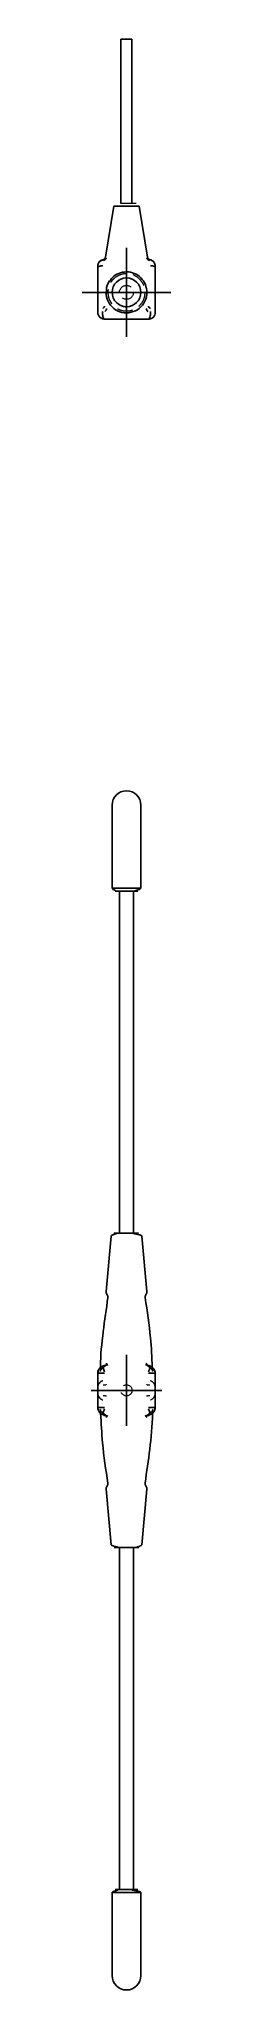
# Model space of a CAD drawing. Header units: millimetres. Extents: x 79 to 235, y 7 to 170.
# Drawn here: x 79.3 to 86.7, y 7 to 169.7 of the extents above.
import ezdxf

# ---------------------------------------------------------------- set-up
doc = ezdxf.new("R2010")
doc.units = ezdxf.units.MM
doc.linetypes.add('HIDDEN', pattern=[1.905, 1.27, -0.635])
doc.layers.add('10', color=7, linetype='Continuous')

# ---------------------------------------------------------------- blocks, each defined once
blk = doc.blocks.new('SW_CENTERMARKSYMBOL_0')
at = {"layer": '10', "color": 0}
for p, q in [((0, 2.5), (0, 2.96)), ((0, 0), (0, 2.5)), ((-2.5, 0), (-2.96, 0)), ((0, 0), (-2.5, 0)), ((0, 0), (0, -2.5)), ((0, 0), (2.5, 0)), ((2.5, 0), (2.96, 0)), ((0, -2.5), (0, -2.96))]:
    blk.add_line(p, q, dxfattribs=at)
blk = doc.blocks.new('SW_CENTERMARKSYMBOL_1')
at = {"layer": '10', "color": 0}
for p, q in [((0, 2.5), (0, 3.7)), ((0, 0), (0, 2.5)), ((-2.5, 0), (-3.7, 0)), ((0, 0), (-2.5, 0)), ((0, 0), (0, -2.5)), ((0, 0), (2.5, 0)), ((2.5, 0), (3.7, 0)), ((0, -2.5), (0, -3.7))]:
    blk.add_line(p, q, dxfattribs=at)

msp = doc.modelspace()

# ---------------------------------------------------------------- linework, layer by layer
at = {"color": 7, "linetype": 'Continuous', "lineweight": 25}
for p, q in [((82.54, 169.68), (82.54, 155.97)), ((82.54, 169.68), (83.46, 169.68)), ((83.46, 155.97), (83.46, 169.68)), ((81.94, 155.74), (81.25, 151.49)), ((84.75, 151.49), (84.07, 155.74)), ((81.25, 151.49), (81.25, 151.49)), ((84.75, 151.49), (84.75, 151.49)), ((84.75, 151.49), (84.75, 151.49)), ((80.6, 150.62), (80.6, 146.89)), ((85.4, 146.89), (85.4, 150.62)), ((81.29, 148.56), (81.32, 148.7)), ((80.61, 146.9), (80.6, 146.89)), ((81.15, 146.33), (83, 146.33)), ((83, 146.33), (84.85, 146.33)), ((84.84, 146.33), (84.97, 146.35)), ((81.8, 105.8), (81.8, 98.87)), ((84.2, 98.87), (84.2, 105.8)), ((83.96, 98.63), (82.04, 98.63)), ((82.42, 98.63), (82.42, 70.1)), ((83.58, 70.1), (83.58, 98.63)), ((84.04, 70.1), (84.02, 70.1)), ((81.71, 69.87), (81.29, 65.25)), ((84.71, 65.25), (84.29, 69.87)), ((81.33, 65.08), (81.42, 64.9)), ((84.58, 64.9), (84.68, 65.08)), ((81.43, 59.15), (81, 59.01)), ((81.39, 59.11), (81.44, 59.13)), ((85, 59.01), (84.58, 59.15)), ((80.6, 58.44), (80.6, 55.56)), ((85.4, 55.56), (85.4, 58.44)), ((81, 54.99), (81.43, 54.85)), ((84.57, 54.85), (85, 54.99)), ((84.61, 54.89), (84.57, 54.87)), ((81.42, 49.1), (81.33, 48.92)), ((84.68, 48.92), (84.58, 49.1)), ((81.29, 48.75), (81.71, 44.13)), ((84.29, 44.13), (84.71, 48.75)), ((84.04, 43.9), (81.97, 43.9)), ((82.42, 43.9), (82.42, 15.37)), ((83.58, 15.37), (83.58, 43.9)), ((81.8, 15.13), (81.8, 8.2)), ((82.04, 15.37), (83.96, 15.37)), ((84.2, 8.2), (84.2, 15.13))]:
    msp.add_line(p, q, dxfattribs=at)
at = {"color": 7, "linetype": 'HIDDEN', "lineweight": 18}
for p, q in [((81.25, 151.49), (81.25, 151.49)), ((80.6, 148.97), (80.6, 150.2)), ((85.4, 150.62), (85.4, 146.89)), ((81.32, 148.7), (81.32, 148.65)), ((81.32, 148.7), (81.32, 148.65)), ((84.16, 148.35), (84.2, 148.56)), ((84.16, 148.35), (84.2, 148.56)), ((80.6, 146.89), (80.61, 146.83)), ((83.94, 70.1), (83.97, 70.1)), ((80.82, 58.91), (80.81, 58.6)), ((80.82, 58.62), (80.82, 58.6)), ((81.11, 58.97), (81.28, 59.09)), ((84.72, 59.09), (84.89, 58.97)), ((85.18, 58.6), (85.16, 58.92)), ((85.19, 58.6), (85.19, 58.62)), ((80.82, 55.4), (80.82, 55.38)), ((80.82, 55.4), (80.84, 55.07)), ((85.18, 55.11), (85.19, 55.4)), ((85.19, 55.38), (85.19, 55.4)), ((81.28, 54.91), (81.11, 55.03)), ((84.89, 55.03), (84.72, 54.91)), ((85, 54.99), (85, 55.01))]:
    msp.add_line(p, q, dxfattribs=at)
at = {"color": 7, "linetype": 'HIDDEN', "lineweight": 18, "flags": 128}
for points in [[(80.6, 146.89), (80.6, 146.89)], [(85.4, 146.89), (85.4, 146.89)], [(81.16, 146.33), (81.16, 146.33)], [(84.84, 146.33), (84.84, 146.33)]]:
    msp.add_lwpolyline(points, dxfattribs=at)
at = {"color": 7, "linetype": 'Continuous', "lineweight": 25}
msp.add_circle((83, 148.56), 1.2, dxfattribs=at)
at = {"color": 7, "linetype": 'HIDDEN', "lineweight": 18}
for centre, radius in [((83, 148.56), 0.583), ((83, 57), 0.463)]:
    msp.add_circle(centre, radius, dxfattribs=at)
at = {"color": 7, "linetype": 'Continuous', "lineweight": 25}
for centre, start, end in [((83, 105.8), 0, 180), ((83, 8.2), 180, 0)]:
    msp.add_arc(centre, 1.2, start, end, dxfattribs=at)
for points, knots in [([(81.94, 155.74), (81.94, 155.74), (82.04, 155.74), (82.73, 155.74), (83.76, 155.74), (84.07, 155.74), (84.07, 155.74)], [0, 0, 0, 0, 0.0523477, 0.1570431, 0.2617385, 0.3664338, 0.3664338, 0.3664338, 0.3664338]), ([(81.25, 151.5), (81.24, 151.47), (81.23, 151.41), (81.17, 151.34), (81.1, 151.28), (81.04, 151.27), (81.01, 151.26)], [0, 0, 0, 0, 0.245509, 0.500687, 0.75553, 1, 1, 1, 1]), ([(84.99, 151.26), (84.96, 151.27), (84.9, 151.28), (84.83, 151.34), (84.78, 151.41), (84.76, 151.47), (84.75, 151.5)], [0, 0, 0, 0, 0.244469, 0.499314, 0.754492, 1, 1, 1, 1]), ([(81.01, 151.26), (81, 151.26), (80.96, 151.26), (80.89, 151.23), (80.8, 151.18), (80.72, 151.1), (80.66, 151.01), (80.62, 150.9), (80.6, 150.8), (80.6, 150.73), (80.6, 150.7)], [0, 0, 0, 0, 0.031257, 0.163799, 0.303429, 0.447826, 0.593332, 0.736257, 0.872761, 1, 1, 1, 1]), ([(80.6, 150.77), (80.6, 150.79), (80.6, 150.8), (80.6, 150.8), (80.6, 150.79), (80.6, 150.75), (80.6, 150.73), (80.6, 150.69), (80.6, 150.67), (80.6, 150.64), (80.6, 150.63), (80.6, 150.62)], [0, 0, 0, 0, 0.25, 0.25, 0.5, 0.5, 0.75, 0.75, 0.875, 0.875, 1, 1, 1, 1]), ([(81.01, 150.79), (80.91, 150.78), (80.76, 150.75), (80.62, 150.68), (80.6, 150.64), (80.6, 150.62)], [0, 0, 0, 0, 0.428571, 0.714286, 1, 1, 1, 1]), ([(81.61, 149.49), (81.67, 149.59), (81.84, 149.87), (82.34, 150.17), (83, 150.31), (83.67, 150.18), (84.24, 149.8), (84.63, 149.23), (84.68, 148.78), (84.71, 148.56)], [0, 0, 0, 0, 0.077225, 0.231021, 0.384817, 0.538613, 0.692408, 0.846204, 1, 1, 1, 1]), ([(85.4, 150.7), (85.4, 150.73), (85.4, 150.79), (85.38, 150.89), (85.35, 150.99), (85.3, 151.08), (85.22, 151.16), (85.13, 151.22), (85.05, 151.26), (85, 151.26), (84.99, 151.26)], [0, 0, 0, 0, 0.1160737, 0.2435778, 0.379498, 0.521808, 0.6673574, 0.812983, 0.9560018, 1, 1, 1, 1]), ([(85.4, 150.62), (85.4, 150.65), (85.36, 150.71), (85.18, 150.76), (85.06, 150.78), (85, 150.79)], [0, 0, 0, 0, 0.428571, 0.714286, 1, 1, 1, 1]), ([(85.4, 150.62), (85.4, 150.63), (85.4, 150.64), (85.4, 150.67), (85.4, 150.69), (85.4, 150.73), (85.4, 150.75), (85.4, 150.8), (85.4, 150.81), (85.4, 150.77)], [0, 0, 0, 0, 0.125, 0.125, 0.25, 0.25, 0.5, 0.5, 1, 1, 1, 1]), ([(84.71, 148.56), (84.71, 148.3), (84.59, 147.8), (83.94, 146.97), (82.57, 146.65), (81.46, 147.54), (81.3, 148.3), (81.3, 148.56)], [0, 0, 0, 0, 0.0908179, 0.1816357, 0.3632714, 0.5449072, 0.635725, 0.635725, 0.635725, 0.635725]), ([(81.58, 149.51), (81.52, 149.41), (81.41, 149.21), (81.32, 148.93), (81.32, 148.76), (81.32, 148.7)], [0, 0, 0, 0, 0.405713, 0.787599, 1, 1, 1, 1]), ([(80.61, 146.9), (80.61, 146.86), (80.61, 146.78), (80.65, 146.66), (80.71, 146.56), (80.78, 146.48), (80.86, 146.42), (80.95, 146.38), (81.04, 146.36), (81.1, 146.35), (81.12, 146.34)], [0, 0, 0, 0, 0.143667, 0.285128, 0.421029, 0.548274, 0.668241, 0.789162, 0.906639, 1, 1, 1, 1]), ([(81.01, 146.96), (81, 146.91), (81, 146.8), (81.01, 146.63), (81.04, 146.47), (81.08, 146.37), (81.11, 146.35), (81.12, 146.35)], [0, 0, 0, 0, 0.1955849, 0.4114237, 0.6377442, 0.8966311, 1, 1, 1, 1]), ([(81.01, 147.2), (81.03, 147.22), (81.09, 147.27), (81.15, 147.35), (81.16, 147.4), (81.15, 147.42)], [0, 0, 0, 0, 0.285714, 0.571429, 1, 1, 1, 1]), ([(81.19, 146.96), (81.23, 147), (81.29, 147.06), (81.33, 147.15), (81.32, 147.19), (81.32, 147.2)], [0, 0, 0, 0, 0.428571, 0.714286, 1, 1, 1, 1]), ([(84.81, 146.96), (84.78, 146.98), (84.73, 147.03), (84.67, 147.13), (84.67, 147.18), (84.69, 147.2)], [0, 0, 0, 0, 0.285714, 0.571429, 1, 1, 1, 1]), ([(85, 147.2), (84.95, 147.24), (84.9, 147.28), (84.85, 147.36), (84.84, 147.4), (84.85, 147.42)], [0, 0, 0, 0, 0.5, 0.5, 1, 1, 1, 1]), ([(84.85, 146.33), (84.87, 146.33), (84.93, 146.37), (84.99, 146.56), (85.01, 146.79), (85, 146.91), (85, 146.96)], [0, 0, 0, 0, 0.285714, 0.571429, 0.785714, 1, 1, 1, 1]), ([(84.97, 146.35), (84.98, 146.35), (85.01, 146.35), (85.04, 146.36), (85.04, 146.37), (85.05, 146.38), (85.05, 146.38), (85.05, 146.38), (85.06, 146.38), (85.06, 146.38), (85.07, 146.39), (85.09, 146.39), (85.12, 146.4), (85.15, 146.42), (85.17, 146.43), (85.17, 146.44), (85.17, 146.44)], [0, 0, 0, 0, 0.101586, 0.276584, 0.429327, 0.452507, 0.461918, 0.470294, 0.478146, 0.486053, 0.503825, 0.552092, 0.614434, 0.849096, 0.967128, 1, 1, 1, 1]), ([(85.16, 146.42), (85.16, 146.42), (85.19, 146.44), (85.24, 146.49), (85.28, 146.54), (85.3, 146.57)], [0, 0, 0, 0, 0.011205, 0.589354, 1, 1, 1, 1]), ([(85.17, 146.44), (85.19, 146.46), (85.25, 146.5), (85.31, 146.58), (85.38, 146.71), (85.39, 146.82), (85.4, 146.89)], [0, 0, 0, 0, 0.169152, 0.387886, 0.601824, 1, 1, 1, 1]), ([(83, 146.42), (83, 146.41), (83, 146.41), (83, 146.39), (83, 146.38), (83, 146.37), (83, 146.36), (83, 146.36), (83, 146.35), (83, 146.35), (83, 146.35), (83, 146.35)], [0, 0, 0, 0, 0.25745, 0.500537, 0.750216, 0.875181, 0.937661, 0.968897, 0.984513, 0.992321, 1, 1, 1, 1]), ([(84.84, 146.33), (84.88, 146.33), (84.93, 146.33), (84.97, 146.35), (84.98, 146.35)], [0, 0, 0, 0, 0.786221, 1, 1, 1, 1]), ([(81.8, 98.87), (81.81, 98.85), (81.83, 98.81), (81.92, 98.75), (82.01, 98.71), (82.05, 98.69), (82.07, 98.68), (82.08, 98.67), (82.09, 98.67), (82.09, 98.67), (82.1, 98.66), (82.1, 98.66), (82.1, 98.65), (82.1, 98.65)], [0, 0, 0, 0, 0.391302, 0.711818, 0.826183, 0.902608, 0.916104, 0.927796, 0.9383, 0.948536, 0.959565, 0.972313, 1, 1, 1, 1]), ([(84.2, 98.87), (84.2, 98.87), (84.12, 98.87), (83.77, 98.87), (83.28, 98.87), (82.72, 98.87), (82.23, 98.87), (81.94, 98.87), (81.82, 98.87), (81.8, 98.87), (81.8, 98.87)], [0, 0, 0, 0, 0.0623872, 0.1247744, 0.1871616, 0.2495488, 0.311936, 0.3743232, 0.4055168, 0.4367104, 0.4367104, 0.4367104, 0.4367104]), ([(83.72, 98.65), (83.72, 98.65), (83.72, 98.65), (83.72, 98.65), (83.72, 98.66), (83.73, 98.66), (83.74, 98.67), (83.76, 98.67), (83.8, 98.69), (83.87, 98.71), (84, 98.75), (84.16, 98.81), (84.19, 98.85), (84.2, 98.87)], [0, 0, 0, 0, 0.0008277, 0.009328, 0.0166719, 0.0239626, 0.0322581, 0.0542125, 0.0849869, 0.1736212, 0.295891, 0.6182069, 1, 1, 1, 1]), ([(82.16, 70.08), (82.16, 70.08), (82.16, 70.08), (82.16, 70.08), (82.16, 70.08), (82.16, 70.07), (82.15, 70.07), (82.14, 70.06), (82.1, 70.05), (82.04, 70.03), (81.91, 69.99), (81.76, 69.94), (81.73, 69.89), (81.71, 69.87)], [0, 0, 0, 0, 0.004847, 0.013988, 0.018034, 0.021927, 0.029907, 0.039184, 0.064105, 0.144236, 0.26378, 0.595742, 1, 1, 1, 1]), ([(84, 70.1), (83.99, 70.1), (83.96, 70.1), (83.75, 70.1), (83.41, 70.1), (83, 70.1), (82.59, 70.1), (82.25, 70.1), (82.02, 70.1), (81.94, 70.1), (82.01, 70.1), (82.18, 70.1), (82.27, 70.1)], [0, 0, 0, 0, 0.0607106, 0.1651515, 0.2694404, 0.3738015, 0.4781986, 0.5825288, 0.6869102, 0.7912691, 0.8956429, 1, 1, 1, 1]), ([(84.29, 69.87), (84.28, 69.88), (84.27, 69.91), (84.18, 69.94), (84.06, 69.98), (83.9, 70.01), (83.75, 70.04), (83.64, 70.07), (83.62, 70.07), (83.6, 70.08), (83.6, 70.08), (83.6, 70.08), (83.59, 70.08), (83.59, 70.08), (83.59, 70.08), (83.59, 70.08)], [0, 0, 0, 0, 0.197417, 0.386883, 0.560928, 0.712724, 0.924869, 0.956001, 0.977736, 0.985383, 0.988569, 0.991458, 0.994204, 0.996988, 1, 1, 1, 1]), ([(81.3, 65.25), (81.29, 65.22), (81.29, 65.16), (81.32, 65.11), (81.33, 65.08)], [0, 0, 0, 0, 0.499848, 1, 1, 1, 1]), ([(81.45, 64.73), (81.31, 63.79), (81.03, 61.88), (80.83, 59.93), (80.82, 58.93), (80.82, 58.91)], [0, 0, 0, 0, 0.4876, 0.987341, 1, 1, 1, 1]), ([(81.42, 64.9), (81.43, 64.87), (81.45, 64.82), (81.45, 64.76), (81.44, 64.73)], [0, 0, 0, 0, 0.500138, 1, 1, 1, 1]), ([(84.56, 64.73), (84.56, 64.76), (84.55, 64.82), (84.57, 64.87), (84.58, 64.9)], [0, 0, 0, 0, 0.499844, 1, 1, 1, 1]), ([(85.16, 58.92), (85.12, 59.74), (85.03, 61.69), (84.73, 63.61), (84.56, 64.73)], [0, 0, 0, 0, 0.421052, 1, 1, 1, 1]), ([(80.66, 58.68), (80.64, 58.64), (80.61, 58.57), (80.6, 58.48), (80.6, 58.44)], [0, 0, 0, 0, 0.44538, 1, 1, 1, 1]), ([(81, 59.01), (80.97, 59), (80.9, 58.97), (80.8, 58.9), (80.72, 58.81), (80.66, 58.7), (80.61, 58.57), (80.61, 58.48), (80.61, 58.44)], [0, 0, 0, 0, 0.1507422, 0.3021598, 0.4841364, 0.6321423, 0.8165055, 1, 1, 1, 1]), ([(81, 59.01), (81, 59), (81.01, 58.99), (81.04, 58.89), (81.09, 58.73), (81.13, 58.6), (81.15, 58.54)], [0, 0, 0, 0, 0.2185526, 0.4652261, 0.7473947, 1, 1, 1, 1]), ([(81.15, 59.06), (81.15, 59.06), (81.16, 59.08), (81.16, 59.11), (81.15, 59.14)], [0, 0, 0, 0, 0.009378, 1, 1, 1, 1]), ([(81.29, 59.11), (81.29, 59.11), (81.32, 59.13), (81.33, 59.19), (81.32, 59.25), (81.32, 59.27)], [0, 0, 0, 0, 0.132565, 0.581624, 1, 1, 1, 1]), ([(83, 59.66), (83, 59.63), (83, 59.57), (83, 59.48), (83, 59.4), (83, 59.35), (83, 59.33), (83, 59.32), (83, 59.31), (83, 59.31), (83, 59.3), (83, 59.3)], [0, 0, 0, 0, 0.25745, 0.500537, 0.750216, 0.875181, 0.937661, 0.968897, 0.984513, 0.992321, 1, 1, 1, 1]), ([(84.72, 59.1), (84.71, 59.1), (84.69, 59.13), (84.67, 59.19), (84.68, 59.25), (84.69, 59.27)], [0, 0, 0, 0, 0.184516, 0.604981, 1, 1, 1, 1]), ([(84.86, 59.04), (84.85, 59.05), (84.84, 59.08), (84.85, 59.12), (84.85, 59.14)], [0, 0, 0, 0, 0.35308, 1, 1, 1, 1]), ([(84.85, 58.54), (84.86, 58.58), (84.88, 58.65), (84.91, 58.75), (84.95, 58.84), (84.97, 58.92), (84.99, 58.98), (85, 59.01), (85, 59.01), (85, 59.01)], [0, 0, 0, 0, 0.139573, 0.290256, 0.44989, 0.61481, 0.779179, 0.939222, 1, 1, 1, 1]), ([(85.39, 58.44), (85.39, 58.46), (85.39, 58.55), (85.35, 58.7), (85.25, 58.85), (85.13, 58.96), (85.05, 58.99), (85, 59.01)], [0, 0, 0, 0, 0.093822, 0.349255, 0.623509, 0.808787, 1, 1, 1, 1]), ([(80.62, 58.44), (80.62, 58.44), (80.63, 58.44), (80.69, 58.44), (80.76, 58.44), (80.85, 58.44), (80.98, 58.44), (81.09, 58.44), (81.16, 58.44)], [0, 0, 0, 0, 0.139435, 0.285192, 0.434219, 0.583013, 0.728965, 1, 1, 1, 1]), ([(84.84, 58.44), (84.91, 58.44), (85.02, 58.44), (85.15, 58.44), (85.24, 58.44), (85.31, 58.44), (85.37, 58.44), (85.38, 58.44), (85.38, 58.44)], [0, 0, 0, 0, 0.271031, 0.416981, 0.565771, 0.714794, 0.86055, 1, 1, 1, 1]), ([(80.61, 55.56), (80.61, 55.54), (80.61, 55.46), (80.65, 55.3), (80.75, 55.15), (80.87, 55.04), (80.96, 55.01), (81, 54.99)], [0, 0, 0, 0, 0.093556, 0.34402, 0.626786, 0.802737, 1, 1, 1, 1]), ([(80.62, 55.56), (80.62, 55.56), (80.63, 55.56), (80.69, 55.56), (80.76, 55.56), (80.85, 55.56), (80.98, 55.56), (81.09, 55.56), (81.16, 55.56)], [0, 0, 0, 0, 0.140414, 0.285676, 0.433975, 0.583289, 0.72924, 1, 1, 1, 1]), ([(81, 54.99), (81, 54.99), (81, 54.99), (81.01, 55.02), (81.03, 55.08), (81.06, 55.16), (81.09, 55.25), (81.12, 55.35), (81.14, 55.42), (81.15, 55.46)], [0, 0, 0, 0, 0.061259, 0.220894, 0.385822, 0.5502, 0.710249, 0.860993, 1, 1, 1, 1]), ([(84.84, 55.56), (84.91, 55.56), (85.02, 55.56), (85.15, 55.56), (85.24, 55.56), (85.31, 55.56), (85.37, 55.56), (85.38, 55.56), (85.38, 55.56)], [0, 0, 0, 0, 0.272243, 0.41753, 0.565845, 0.715163, 0.861114, 1, 1, 1, 1]), ([(84.85, 55.46), (84.86, 55.41), (84.9, 55.3), (84.95, 55.15), (84.98, 55.04), (85, 54.98), (85, 54.99), (85, 54.99)], [0, 0, 0, 0, 0.212386, 0.448406, 0.694626, 0.976517, 1, 1, 1, 1]), ([(85, 54.99), (85.04, 55.01), (85.11, 55.03), (85.22, 55.12), (85.31, 55.23), (85.37, 55.36), (85.38, 55.44), (85.39, 55.5), (85.39, 55.54), (85.39, 55.56)], [0, 0, 0, 0, 0.170922, 0.3078433, 0.561913, 0.7527254, 0.847854, 0.9020351, 1, 1, 1, 1]), ([(85.37, 55.39), (85.38, 55.41), (85.4, 55.46), (85.4, 55.52), (85.4, 55.56)], [0, 0, 0, 0, 0.282001, 1, 1, 1, 1]), ([(80.84, 55.07), (80.88, 54.26), (80.98, 52.31), (81.27, 50.38), (81.45, 49.27)], [0, 0, 0, 0, 0.420992, 1, 1, 1, 1]), ([(81.15, 54.96), (81.15, 54.95), (81.16, 54.92), (81.15, 54.88), (81.15, 54.86)], [0, 0, 0, 0, 0.353039, 1, 1, 1, 1]), ([(81.28, 54.9), (81.29, 54.9), (81.31, 54.87), (81.33, 54.81), (81.32, 54.75), (81.32, 54.73)], [0, 0, 0, 0, 0.184526, 0.604986, 1, 1, 1, 1]), ([(83, 54.34), (83, 54.37), (83, 54.43), (83, 54.52), (83, 54.6), (83, 54.65), (83, 54.67), (83, 54.68), (83, 54.69), (83, 54.69), (83, 54.7), (83, 54.7)], [0, 0, 0, 0, 0.257462, 0.500538, 0.750218, 0.875183, 0.937664, 0.968899, 0.984516, 0.992323, 1, 1, 1, 1]), ([(84.56, 49.27), (84.69, 50.21), (84.97, 52.12), (85.17, 54.07), (85.18, 55.08), (85.18, 55.11)], [0, 0, 0, 0, 0.48617, 0.98446, 1, 1, 1, 1]), ([(84.71, 54.89), (84.71, 54.89), (84.69, 54.87), (84.67, 54.81), (84.68, 54.75), (84.69, 54.73)], [0, 0, 0, 0, 0.13256, 0.5816221, 1, 1, 1, 1]), ([(84.85, 54.94), (84.85, 54.94), (84.84, 54.92), (84.85, 54.89), (84.85, 54.86)], [0, 0, 0, 0, 0.009381, 1, 1, 1, 1]), ([(81.33, 48.92), (81.32, 48.89), (81.29, 48.84), (81.3, 48.78), (81.3, 48.75)], [0, 0, 0, 0, 0.500113, 1, 1, 1, 1]), ([(81.44, 49.27), (81.45, 49.24), (81.45, 49.18), (81.43, 49.13), (81.42, 49.1)], [0, 0, 0, 0, 0.499872, 1, 1, 1, 1]), ([(84.58, 49.1), (84.57, 49.13), (84.55, 49.18), (84.56, 49.24), (84.56, 49.27)], [0, 0, 0, 0, 0.500122, 1, 1, 1, 1]), ([(81.71, 44.13), (81.73, 44.11), (81.76, 44.06), (81.98, 44), (82.16, 43.96), (82.26, 43.94), (82.28, 43.93), (82.3, 43.92), (82.3, 43.92), (82.3, 43.92), (82.3, 43.92), (82.31, 43.92), (82.31, 43.92), (82.31, 43.92)], [0, 0, 0, 0, 0.384339, 0.707568, 0.92026, 0.951534, 0.973553, 0.981497, 0.984898, 0.988056, 0.991119, 0.994256, 1, 1, 1, 1]), ([(83.86, 43.92), (83.86, 43.92), (83.86, 43.92), (83.86, 43.92), (83.86, 43.93), (83.87, 43.93), (83.88, 43.94), (83.92, 43.95), (83.98, 43.97), (84.1, 44.01), (84.25, 44.06), (84.27, 44.11), (84.29, 44.13)], [0, 0, 0, 0, 0.007414, 0.016958, 0.025157, 0.033282, 0.042548, 0.067167, 0.146368, 0.265129, 0.59666, 1, 1, 1, 1]), ([(82.3, 15.35), (82.3, 15.35), (82.3, 15.35), (82.3, 15.34), (82.29, 15.34), (82.29, 15.34), (82.28, 15.34), (82.27, 15.33), (82.23, 15.32), (82.16, 15.29), (82.02, 15.25), (81.89, 15.21), (81.81, 15.16), (81.8, 15.14), (81.8, 15.13)], [0, 0, 0, 0, 0.005971, 0.01372, 0.017386, 0.021124, 0.029381, 0.039411, 0.066282, 0.149661, 0.270709, 0.600639, 0.796089, 1, 1, 1, 1]), ([(81.8, 15.13), (81.8, 15.13), (81.88, 15.13), (82.28, 15.13), (82.82, 15.13), (83.36, 15.13), (83.77, 15.13), (84.12, 15.13), (84.2, 15.13), (84.2, 15.13)], [0, 0, 0, 0, 0.0623872, 0.1247744, 0.2183552, 0.2495488, 0.311936, 0.3743232, 0.4367104, 0.4367104, 0.4367104, 0.4367104]), ([(84.2, 15.13), (84.2, 15.14), (84.18, 15.16), (84.09, 15.2), (83.96, 15.24), (83.82, 15.27), (83.68, 15.3), (83.57, 15.32), (83.5, 15.33), (83.47, 15.34), (83.46, 15.35), (83.46, 15.35), (83.46, 15.35), (83.46, 15.35)], [0, 0, 0, 0, 0.195498, 0.383736, 0.557379, 0.709615, 0.834241, 0.926175, 0.981796, 0.990156, 0.996681, 0.999486, 1, 1, 1, 1])]:
    msp.add_open_spline(points, degree=3, knots=knots, dxfattribs=at)
at = {"color": 7, "linetype": 'HIDDEN', "lineweight": 18}
for points, knots in [([(83.8, 155.97), (83.8, 155.97), (83.57, 155.97), (82.8, 155.97), (82.17, 155.97), (82.17, 155.97), (82.37, 155.97), (82.43, 155.97)], [0, 0, 0, 0, 0.1046954, 0.2093908, 0.3140862, 0.4187815, 0.4580423, 0.4580423, 0.4580423, 0.4580423]), ([(81.25, 151.49), (81.25, 151.49), (81.25, 151.49), (81.24, 151.48), (81.24, 151.46), (81.23, 151.44), (81.21, 151.39), (81.17, 151.32), (81.09, 151.27), (81.03, 151.25), (81, 151.25)], [0, 0, 0, 0, 0.015512, 0.031279, 0.062833, 0.125977, 0.252093, 0.501031, 0.768842, 1, 1, 1, 1]), ([(85, 151.25), (84.99, 151.25), (84.96, 151.25), (84.92, 151.27), (84.88, 151.29), (84.84, 151.32), (84.81, 151.36), (84.79, 151.4), (84.76, 151.45), (84.76, 151.48), (84.75, 151.49)], [0, 0, 0, 0, 0.109697, 0.230404, 0.360822, 0.499443, 0.563936, 0.748347, 0.885521, 1, 1, 1, 1]), ([(80.71, 151.07), (80.72, 151.08), (80.75, 151.14), (80.85, 151.21), (80.95, 151.23), (81, 151.25)], [0, 0, 0, 0, 0.146798, 0.548586, 1, 1, 1, 1]), ([(82.7, 150.09), (82.9, 150.1), (83.29, 150.13), (83.81, 149.92), (84.17, 149.61), (84.44, 149.22), (84.58, 148.76), (84.55, 148.25), (84.38, 147.79), (84.07, 147.4), (83.66, 147.13), (83.18, 146.99), (82.68, 147.01), (82.22, 147.19), (81.84, 147.49), (81.58, 147.88), (81.43, 148.35), (81.44, 148.83), (81.6, 149.27), (81.84, 149.62), (82.21, 149.94), (82.53, 150.03), (82.7, 150.09)], [0, 0, 0, 0, 0.06351, 0.11903, 0.166938, 0.207061, 0.264005, 0.312501, 0.362202, 0.412489, 0.462978, 0.513501, 0.563941, 0.614472, 0.663941, 0.710509, 0.755568, 0.815804, 0.853873, 0.897364, 0.946095, 1, 1, 1, 1]), ([(85.3, 151.07), (85.29, 151.08), (85.25, 151.13), (85.15, 151.21), (85.05, 151.23), (85, 151.25)], [0, 0, 0, 0, 0.154281, 0.551117, 1, 1, 1, 1]), ([(81.58, 149.51), (81.52, 149.41), (81.41, 149.21), (81.32, 148.93), (81.32, 148.76), (81.32, 148.7)], [0, 0, 0, 0, 0.407321, 0.790973, 1, 1, 1, 1]), ([(81.82, 148.47), (81.82, 148.34), (81.82, 148.2), (81.89, 148.1), (81.89, 148.1)], [0, 0, 0, 0, 0.988428, 1, 1, 1, 1]), ([(80.63, 146.74), (80.63, 146.72), (80.64, 146.66), (80.69, 146.58), (80.76, 146.49), (80.85, 146.42), (80.98, 146.35), (81.09, 146.34), (81.16, 146.33)], [0, 0, 0, 0, 0.0771502, 0.2334568, 0.3932693, 0.5528327, 0.7093489, 1, 1, 1, 1]), ([(82.75, 147.41), (82.84, 147.38), (82.93, 147.34), (83.01, 147.36), (83.02, 147.36)], [0, 0, 0, 0, 0.927485, 1, 1, 1, 1]), ([(82.76, 147.41), (82.84, 147.38), (82.93, 147.34), (83.01, 147.36), (83.02, 147.36)], [0, 0, 0, 0, 0.923493, 1, 1, 1, 1]), ([(84.97, 146.35), (84.99, 146.36), (85.06, 146.37), (85.13, 146.4), (85.16, 146.43), (85.17, 146.44)], [0, 0, 0, 0, 0.37915, 0.883964, 1, 1, 1, 1]), ([(82.1, 98.65), (82.1, 98.65), (82.1, 98.65), (82.09, 98.65), (82.08, 98.65)], [0, 0, 0, 0, 0.044899, 1, 1, 1, 1]), ([(83.75, 98.64), (83.75, 98.64), (83.74, 98.64), (83.72, 98.65), (83.72, 98.65), (83.72, 98.65)], [0, 0, 0, 0, 0.307597, 0.725257, 1, 1, 1, 1]), ([(83.95, 98.63), (83.95, 98.63), (83.95, 98.63), (83.84, 98.63), (83.77, 98.64), (83.75, 98.64)], [0, 0, 0, 0, 0.268127, 0.871777, 1, 1, 1, 1]), ([(83.59, 70.08), (83.59, 70.09), (83.59, 70.09), (83.63, 70.1), (83.78, 70.1), (83.88, 70.1), (83.94, 70.1)], [0, 0, 0, 0, 0.006999, 0.046653, 0.312818, 1, 1, 1, 1]), ([(84.03, 70.1), (84.04, 70.1), (84.04, 70.1), (84.04, 70.1), (84.04, 70.1)], [0, 0, 0, 0, 0.369032, 1, 1, 1, 1]), ([(81.01, 58.99), (80.94, 58.96), (80.83, 58.92), (80.73, 58.8), (80.67, 58.73), (80.66, 58.69), (80.66, 58.68)], [0, 0, 0, 0, 0.446076, 0.71991, 0.945303, 1, 1, 1, 1]), ([(80.8, 58.59), (80.82, 58.64), (80.86, 58.76), (81.02, 58.89), (81.11, 58.96)], [0, 0, 0, 0, 0.481248, 1, 1, 1, 1]), ([(81.01, 58.92), (81.03, 58.92), (81.08, 58.93), (81.13, 58.98), (81.15, 59.04), (81.15, 59.06)], [0, 0, 0, 0, 0.320267, 0.662375, 1, 1, 1, 1]), ([(81.19, 59.05), (81.22, 59.06), (81.26, 59.06), (81.28, 59.09), (81.29, 59.11)], [0, 0, 0, 0, 0.571957, 1, 1, 1, 1]), ([(81.28, 59.09), (81.3, 59.1), (81.33, 59.12), (81.37, 59.13), (81.39, 59.14)], [0, 0, 0, 0, 0.501914, 1, 1, 1, 1]), ([(84.61, 59.14), (84.63, 59.13), (84.67, 59.12), (84.7, 59.1), (84.72, 59.09)], [0, 0, 0, 0, 0.497967, 1, 1, 1, 1]), ([(84.81, 59.05), (84.79, 59.06), (84.75, 59.06), (84.73, 59.09), (84.72, 59.1)], [0, 0, 0, 0, 0.622977, 1, 1, 1, 1]), ([(85, 58.92), (84.97, 58.92), (84.92, 58.94), (84.87, 58.99), (84.86, 59.03), (84.86, 59.04)], [0, 0, 0, 0, 0.405772, 0.835824, 1, 1, 1, 1]), ([(84.89, 58.96), (84.98, 58.89), (85.14, 58.76), (85.18, 58.64), (85.2, 58.59)], [0, 0, 0, 0, 0.518601, 1, 1, 1, 1]), ([(81.01, 57.79), (80.91, 57.76), (80.76, 57.67), (80.62, 57.45), (80.6, 57.32), (80.6, 57.26)], [0, 0, 0, 0, 0.428571, 0.714286, 1, 1, 1, 1]), ([(80.6, 57), (80.6, 57), (80.6, 57), (80.62, 57), (80.66, 57), (80.73, 57), (80.81, 57), (80.9, 57), (80.97, 57), (81, 57)], [0, 0, 0, 0, 0.098257, 0.2216026, 0.3744476, 0.5562008, 0.6918061, 0.8412534, 1, 1, 1, 1]), ([(81.25, 57), (81.25, 57), (81.25, 57), (81.24, 57), (81.24, 57), (81.23, 57), (81.21, 57), (81.17, 57), (81.09, 57), (81.03, 57), (81, 57)], [0, 0, 0, 0, 0.015512, 0.031279, 0.062833, 0.125977, 0.252093, 0.501031, 0.768842, 1, 1, 1, 1]), ([(85, 57), (84.99, 57), (84.96, 57), (84.92, 57), (84.88, 57), (84.84, 57), (84.81, 57), (84.79, 57), (84.76, 57), (84.76, 57), (84.75, 57)], [0, 0, 0, 0, 0.109697, 0.230404, 0.360822, 0.499443, 0.563936, 0.748347, 0.885521, 1, 1, 1, 1]), ([(85.4, 57.26), (85.4, 57.35), (85.36, 57.52), (85.18, 57.71), (85.06, 57.77), (85, 57.79)], [0, 0, 0, 0, 0.428571, 0.714286, 1, 1, 1, 1]), ([(85.4, 57), (85.4, 57), (85.4, 57), (85.38, 57), (85.34, 57), (85.26, 57), (85.15, 57), (85.05, 57), (85, 57)], [0, 0, 0, 0, 0.0985232, 0.2220754, 0.3745444, 0.556826, 0.7647761, 1, 1, 1, 1]), ([(80.6, 56.74), (80.6, 56.65), (80.65, 56.48), (80.82, 56.29), (80.94, 56.23), (81.01, 56.21)], [0, 0, 0, 0, 0.428571, 0.714286, 1, 1, 1, 1]), ([(81.11, 55.04), (81.02, 55.11), (80.86, 55.24), (80.82, 55.36), (80.8, 55.41)], [0, 0, 0, 0, 0.518601, 1, 1, 1, 1]), ([(85.2, 55.41), (85.18, 55.36), (85.14, 55.24), (84.98, 55.11), (84.89, 55.04)], [0, 0, 0, 0, 0.48125, 1, 1, 1, 1]), ([(85, 56.21), (85.09, 56.24), (85.25, 56.33), (85.38, 56.55), (85.4, 56.68), (85.4, 56.74)], [0, 0, 0, 0, 0.428571, 0.714286, 1, 1, 1, 1]), ([(81.01, 55.08), (81.03, 55.08), (81.09, 55.06), (81.13, 55.01), (81.14, 54.97), (81.15, 54.96)], [0, 0, 0, 0, 0.405742, 0.835777, 1, 1, 1, 1]), ([(81.19, 54.95), (81.22, 54.94), (81.25, 54.94), (81.27, 54.91), (81.28, 54.9)], [0, 0, 0, 0, 0.622963, 1, 1, 1, 1]), ([(81.39, 54.86), (81.37, 54.87), (81.33, 54.88), (81.3, 54.9), (81.29, 54.91)], [0, 0, 0, 0, 0.497964, 1, 1, 1, 1]), ([(84.72, 54.91), (84.7, 54.9), (84.67, 54.88), (84.63, 54.87), (84.61, 54.86)], [0, 0, 0, 0, 0.5019143, 1, 1, 1, 1]), ([(84.81, 54.95), (84.79, 54.94), (84.75, 54.94), (84.72, 54.91), (84.71, 54.89)], [0, 0, 0, 0, 0.571953, 1, 1, 1, 1]), ([(85, 55.08), (84.97, 55.08), (84.92, 55.07), (84.87, 55.02), (84.86, 54.96), (84.85, 54.94)], [0, 0, 0, 0, 0.320267, 0.662374, 1, 1, 1, 1]), ([(85, 55.01), (85.06, 55.04), (85.17, 55.09), (85.28, 55.2), (85.32, 55.26), (85.33, 55.29)], [0, 0, 0, 0, 0.489345, 0.791026, 1, 1, 1, 1]), ([(82.31, 43.92), (82.31, 43.92), (82.31, 43.91), (82.3, 43.91), (82.29, 43.91), (82.29, 43.91)], [0, 0, 0, 0, 0.035466, 0.570676, 1, 1, 1, 1]), ([(83.94, 43.9), (83.91, 43.9), (83.87, 43.9), (83.86, 43.92), (83.86, 43.92)], [0, 0, 0, 0, 0.9165784, 1, 1, 1, 1]), ([(84.03, 43.9), (84.02, 43.9), (84, 43.9), (83.94, 43.9), (83.94, 43.9)], [0, 0, 0, 0, 0.922957, 1, 1, 1, 1]), ([(82.04, 15.37), (82.05, 15.37), (82.08, 15.37), (82.17, 15.36), (82.25, 15.36), (82.29, 15.36), (82.3, 15.35), (82.3, 15.35), (82.3, 15.35)], [0, 0, 0, 0, 0.384249, 0.670044, 0.865106, 0.977944, 0.995075, 1, 1, 1, 1])]:
    msp.add_open_spline(points, degree=3, knots=knots, dxfattribs=at)
at = {"color": 7, "linetype": 'Continuous', "lineweight": 25}
for points in [[(81.3, 151.44), (81.29, 151.38), (81.22, 151.28), (81.11, 151.22), (81.05, 151.21)], [(84.95, 151.21), (84.89, 151.22), (84.78, 151.28), (84.71, 151.38), (84.7, 151.44)], [(83, 146.35), (83, 146.34), (83, 146.33), (83, 146.33)], [(84.68, 65.08), (84.69, 65.11), (84.71, 65.16), (84.71, 65.22), (84.71, 65.25)], [(83, 59.3), (83, 59.25), (83, 59.2), (83, 59.15)], [(83, 54.85), (83, 54.8), (83, 54.75), (83, 54.7)], [(84.71, 48.75), (84.71, 48.78), (84.71, 48.84), (84.69, 48.89), (84.68, 48.92)]]:
    msp.add_open_spline(points, degree=3, dxfattribs=at)
at = {"color": 7, "linetype": 'HIDDEN', "lineweight": 18}
for points in [[(81.3, 57.48), (81.29, 57.46), (81.22, 57.42), (81.11, 57.42), (81.05, 57.43)], [(84.95, 57.43), (84.89, 57.42), (84.78, 57.42), (84.71, 57.46), (84.7, 57.48)], [(81.05, 56.57), (81.11, 56.58), (81.22, 56.58), (81.29, 56.54), (81.3, 56.52)], [(84.7, 56.52), (84.71, 56.54), (84.78, 56.58), (84.89, 56.58), (84.95, 56.57)]]:
    msp.add_open_spline(points, degree=3, dxfattribs=at)

# ---------------------------------------------------------------- block references
at = {"layer": '10'}
for name, p in [('SW_CENTERMARKSYMBOL_1', (83, 148.56)), ('SW_CENTERMARKSYMBOL_0', (83, 57))]:
    msp.add_blockref(name, p, dxfattribs=at)

doc.saveas('drawing.dxf')
